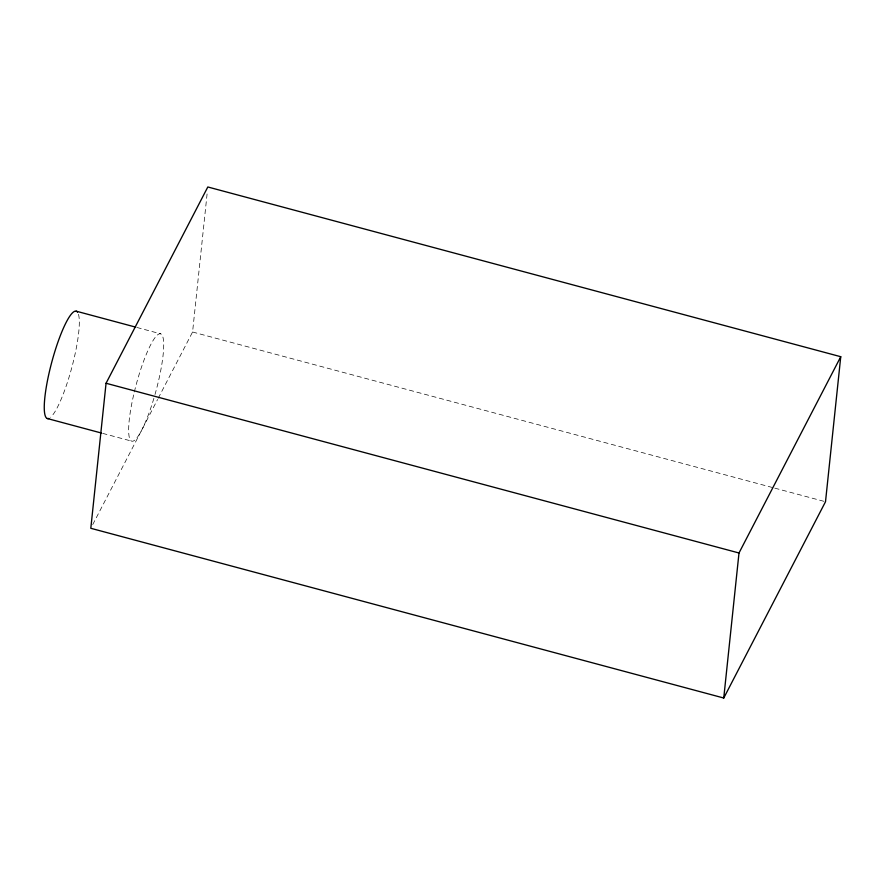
<?xml version="1.0" encoding="UTF-8"?>
<svg xmlns="http://www.w3.org/2000/svg" width="885" height="885" viewBox="0 0 885 885"><rect width="100%" height="100%" fill="white"/><g stroke="black" fill="none" stroke-linecap="round" stroke-linejoin="round"><path stroke-width="0.66" stroke-dasharray="4.42 3.32" d="M158.227 398.25L192.576 332.008L207.389 191.083M92.726 524.606L157.596 399.478M192.576 332.008L773.435 487.779M774.762 488.133L825.506 501.74M136.932 327.472L160.672 333.833M102.671 433.373L131.688 441.15M134.332 391.955A55.589 10.377 -75 0 1 160.307 333.756A55.589 10.377 -75 0 1 154.997 394.522M153.89 398.305A55.589 10.377 -75 0 1 131.799 441.184A55.589 10.377 -75 0 1 134.033 393.228M78.477 314.286A55.589 10.377 -75 0 1 71.663 368.072A55.589 10.377 -75 0 1 50.666 417.255"/><path stroke-width="1.33" d="M106.056 383.26L90.812 528.29L723.753 698.022L825.506 501.74L840.75 356.71L207.82 186.978L106.056 383.26L738.997 552.992L840.75 356.71M723.753 698.022L738.997 552.992M76.276 311.199L135.615 327.118M47.292 418.516L101.355 433.019M48.841 418.428A55.589 10.377 -75 0 1 51.905 361.655A55.589 10.377 -75 0 1 77.537 312.206"/></g></svg>
